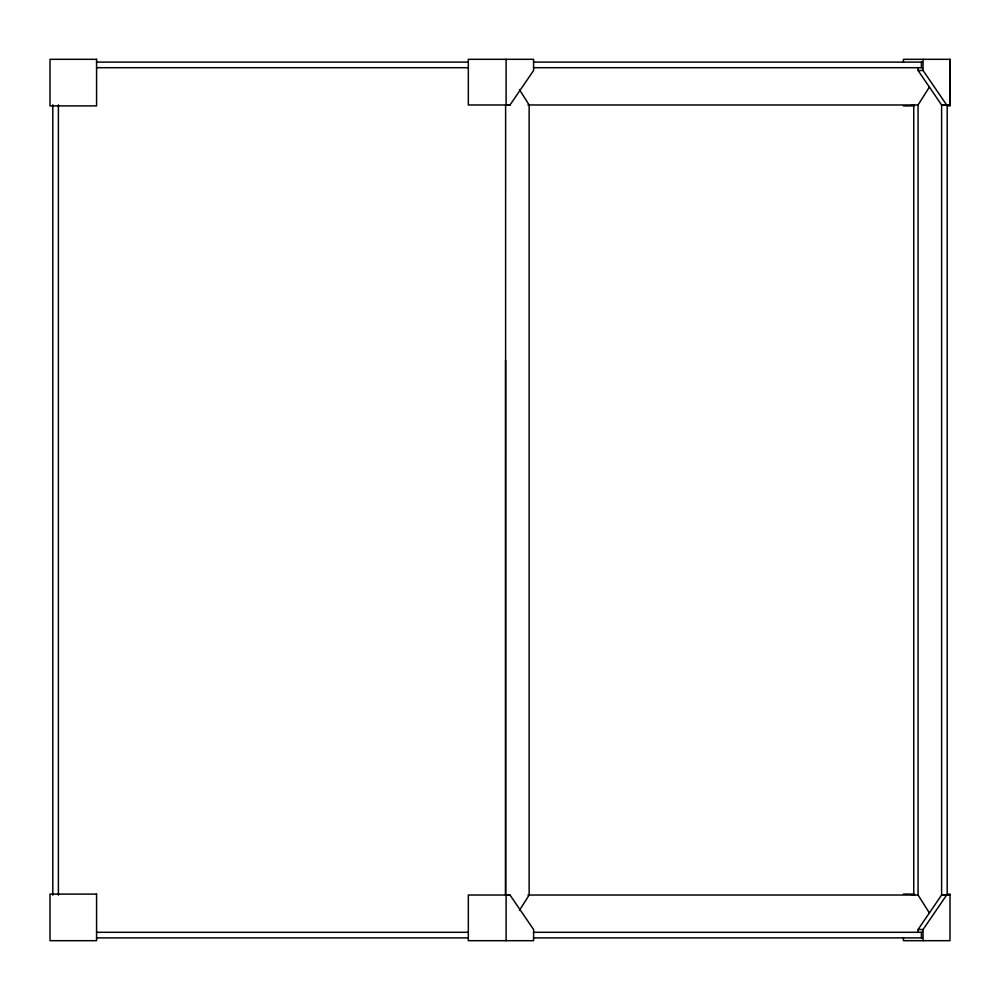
<?xml version="1.0" encoding="UTF-8"?>
<svg xmlns="http://www.w3.org/2000/svg" width="1000" height="1000" viewBox="0 0 1000 1000"><rect width="100%" height="100%" fill="white"/><g stroke="black" fill="none" stroke-linecap="round" stroke-linejoin="round"><path stroke-width="1.5" d="M506.1 940.688L506.1 895.037L510 895.013L533.587 929.513L533.587 940.688L468.325 940.688L468.325 895.025L506.1 895.037M929.438 913.025L918.062 895.025L918.062 104.975L929.438 86.975M903.413 62.112L903.413 59.312L950 59.312L950 104.975L941.612 104.975L918.062 70.487L918.062 67.7M946.65 104.975L923.062 70.487L923.062 59.312M519.4 910.45L529.138 895.025L529.138 104.975L519.4 89.55M918.062 932.3L918.062 929.513L941.612 895.025L950 895.025L941.612 895.025M510 104.987L533.575 70.512L533.587 59.312L468.325 59.312L468.325 104.975L510 104.987L505.625 104.975L505.588 894.837L505.588 360.25M923.062 940.688L923.062 929.513L946.65 895.025M505.588 895.025L510 895.013M911.562 104.963L913.737 104.963L913.737 895.025L911.562 895.037L914.6 895.037M96.5 62.112L468.113 62.112M533.562 62.112L922.237 62.112M96.512 67.7L468.125 67.7M533.625 67.7L922.237 67.7M918.062 70.487L923.062 70.487M527.925 104.975L918.062 104.975M941.612 104.975L950 104.975M903.413 105.9L914.188 105.9M947.2 105.9L950 105.9L950 59.312M903.413 894.1L914.188 894.1M947.2 894.1L950 894.1L950 940.688L903.413 940.688L903.413 937.887M527.925 895.025L918.062 895.025M918.062 929.513L923.062 929.513M96.512 932.3L468.125 932.3M533.625 932.3L922.237 932.3M96.5 937.887L468.113 937.887M533.562 937.887L922.237 937.887M947.2 104.862L947.2 895.138M941.612 104.862L941.612 895.138M921.388 62.112L921.388 67.7M921.388 932.3L921.388 937.887M506.1 59.312L506.1 104.963M58.388 104.862L58.388 895.138M52.8 104.862L52.8 895.138M96.587 59.312L50 59.312L50 105.9L96.587 105.9L96.587 59.312M96.587 894.1L50 894.1L50 940.688L96.587 940.688L96.587 894.1"/></g></svg>
